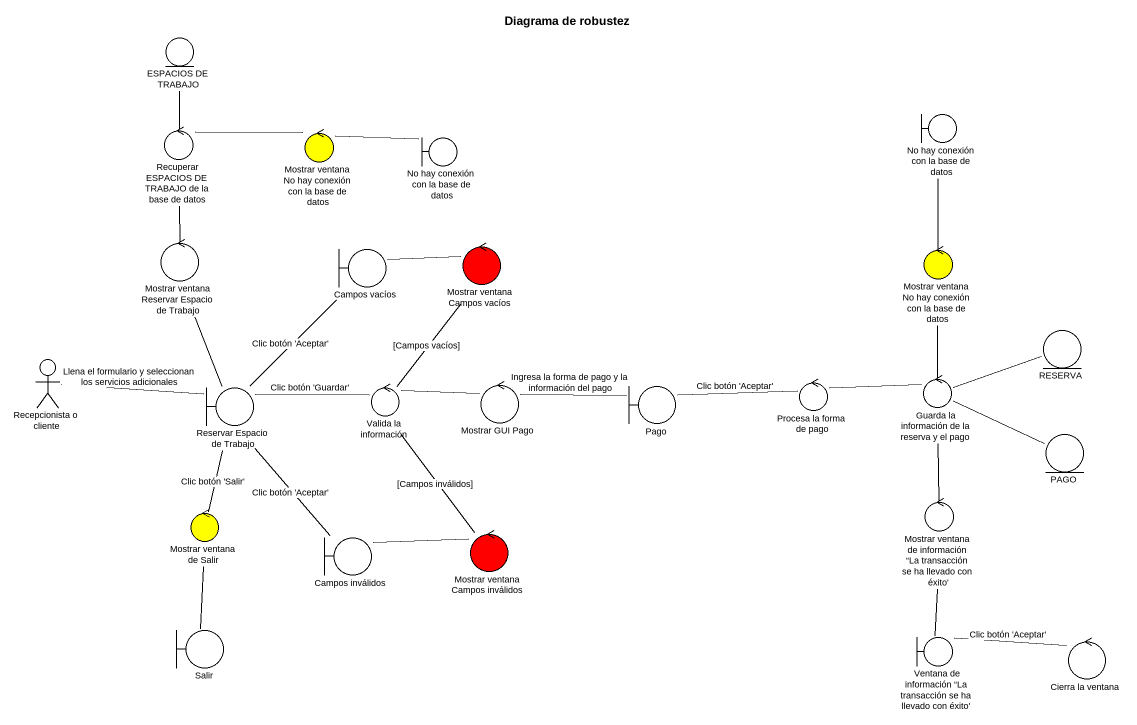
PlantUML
@startuml
title Diagrama de robustez
entity "ESPACIOS DE TRABAJO" as ESPACIOS_DE_TRABAJO
control "Recuperar ESPACIOS DE TRABAJO de la base de datos" as Recuperar_ESPACIOS_DE
control "Mostrar ventana No hay conexión con la base de datos" as Mostrar_ventana_No_hay #FFFF00
boundary "No hay conexión con la base de datos" as No_hay_conexión_con_la_base
boundary "No hay conexión con la base de datos" as No_hay_conexión_con_la_base_2
control "Mostrar ventana Reservar Espacio de Trabajo" as Mostrar_ventana_Reservar
boundary "Campos vacíos" as Campos_vacíos
control "Mostrar ventana Campos vacíos" as Mostrar_ventana_Campos #FF0000
control "Mostrar ventana No hay conexión con la base de datos" as Mostrar_ventana_No_hay_2 #FFFF00
actor "Recepcionista o cliente" as Recepcionista_o_cliente
entity RESERVA
boundary "Reservar Espacio de Trabajo" as Reservar_Espacio_de_Trabajo
control "Valida la información" as Valida_la_información
control "Mostrar GUI Pago" as Mostrar_GUI_Pago
boundary Pago
control "Procesa la forma de pago" as Procesa_la_forma_de_pago
control "Guarda la información de la reserva y el pago" as Guarda_la_información_de_la
entity PAGO
control "Mostrar ventana de Salir" as Mostrar_ventana_de_Salir #FFFF00
control "Mostrar ventana de información “La transacción se ha llevado con éxito'" as Mostrar_ventana_de
boundary "Campos inválidos" as Campos_inválidos
control "Mostrar ventana Campos inválidos" as Mostrar_ventana_Campos_2 #FF0000
boundary Salir
boundary "Ventana de información “La transacción se ha llevado con éxito'" as Ventana_de_información_La
control "Cierra la ventana" as Cierra_la_ventana
ESPACIOS_DE_TRABAJO -- Recuperar_ESPACIOS_DE
Recuperar_ESPACIOS_DE -right- Mostrar_ventana_No_hay
Recuperar_ESPACIOS_DE -- Mostrar_ventana_Reservar
Mostrar_ventana_No_hay -right- No_hay_conexión_con_la_base_2
Mostrar_ventana_Reservar -- Reservar_Espacio_de_Trabajo
Campos_vacíos -- Reservar_Espacio_de_Trabajo : Clic botón 'Aceptar'
Mostrar_ventana_Campos -left- Campos_vacíos
Mostrar_ventana_No_hay_2 -up- No_hay_conexión_con_la_base
Recepcionista_o_cliente -right- Reservar_Espacio_de_Trabajo : Llena el formulario y seleccionan los servicios adicionales
Reservar_Espacio_de_Trabajo -right- Valida_la_información : Clic botón 'Guardar'
Reservar_Espacio_de_Trabajo -- Mostrar_ventana_de_Salir : Clic botón 'Salir'
Valida_la_información -up- Mostrar_ventana_Campos : [Campos vacíos]
Valida_la_información -right- Mostrar_GUI_Pago
Valida_la_información -- Mostrar_ventana_Campos_2 : [Campos inválidos]
Mostrar_GUI_Pago -right- Pago : Ingresa la forma de pago y la información del pago
Pago -right- Procesa_la_forma_de_pago : Clic botón 'Aceptar'
Procesa_la_forma_de_pago -right- Guarda_la_información_de_la
Guarda_la_información_de_la -up- Mostrar_ventana_No_hay_2
Guarda_la_información_de_la -right- RESERVA
Guarda_la_información_de_la -right- PAGO
Guarda_la_información_de_la -- Mostrar_ventana_de
Mostrar_ventana_de_Salir -- Salir
Mostrar_ventana_de -- Ventana_de_información_La
Campos_inválidos -up- Reservar_Espacio_de_Trabajo : Clic botón 'Aceptar'
Mostrar_ventana_Campos_2 -left- Campos_inválidos
Ventana_de_información_La -right- Cierra_la_ventana : Clic botón 'Aceptar'
@enduml
